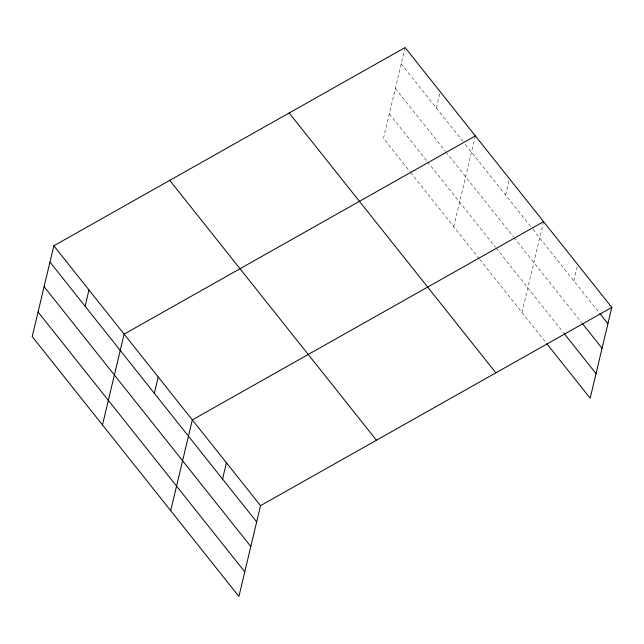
<?xml version="1.0" encoding="UTF-8"?>
<svg xmlns="http://www.w3.org/2000/svg" width="644" height="644" viewBox="0 0 644 644"><rect width="100%" height="100%" fill="white"/><g stroke="black" fill="none" stroke-linecap="round" stroke-linejoin="round"><path stroke-width="0.48" stroke-dasharray="3.22 2.42" d="M405.092 47.559L383.462 138.355L409.97 171.682M436.358 108.007L440.23 91.738M453.738 226.704L475.369 135.908M505.604 195.06L509.476 178.791M521.954 312.453L543.584 221.665M573.82 280.808L577.692 264.539M401.212 63.837L462.867 141.334M465.33 144.433L532.266 228.58M532.886 229.361L598.622 311.986M395.36 88.429L445.294 151.203M445.906 151.976L513.389 236.799M514.009 237.58L581.604 322.547M389.322 113.763L426.924 161.04M427.544 161.813L495.566 247.328M496.186 248.109L563.782 333.077M410.59 172.455L479.168 258.663M479.788 259.443L546.144 342.858"/><path stroke-width="0.97" d="M53.83 245.791L32.2 336.587L238.908 596.441L260.538 505.645L611.8 307.413L405.092 47.559L53.83 245.791L260.538 505.645M85.097 306.238L88.969 289.969M102.485 424.935L124.115 334.139L475.369 135.908M154.343 393.291L158.215 377.022M170.692 510.684L192.323 419.896L543.584 221.665M222.558 479.039L226.43 462.77M611.8 307.413L590.17 398.209L546.764 343.638M599.862 313.548L607.92 323.682M582.224 323.328L602.068 348.275M564.402 333.858L596.03 373.617M289.172 112.982L495.88 372.828M169.742 180.376L376.458 440.23M49.95 262.068L256.666 521.914M44.098 286.661L250.806 546.506M38.06 311.994L244.768 571.848"/></g></svg>
